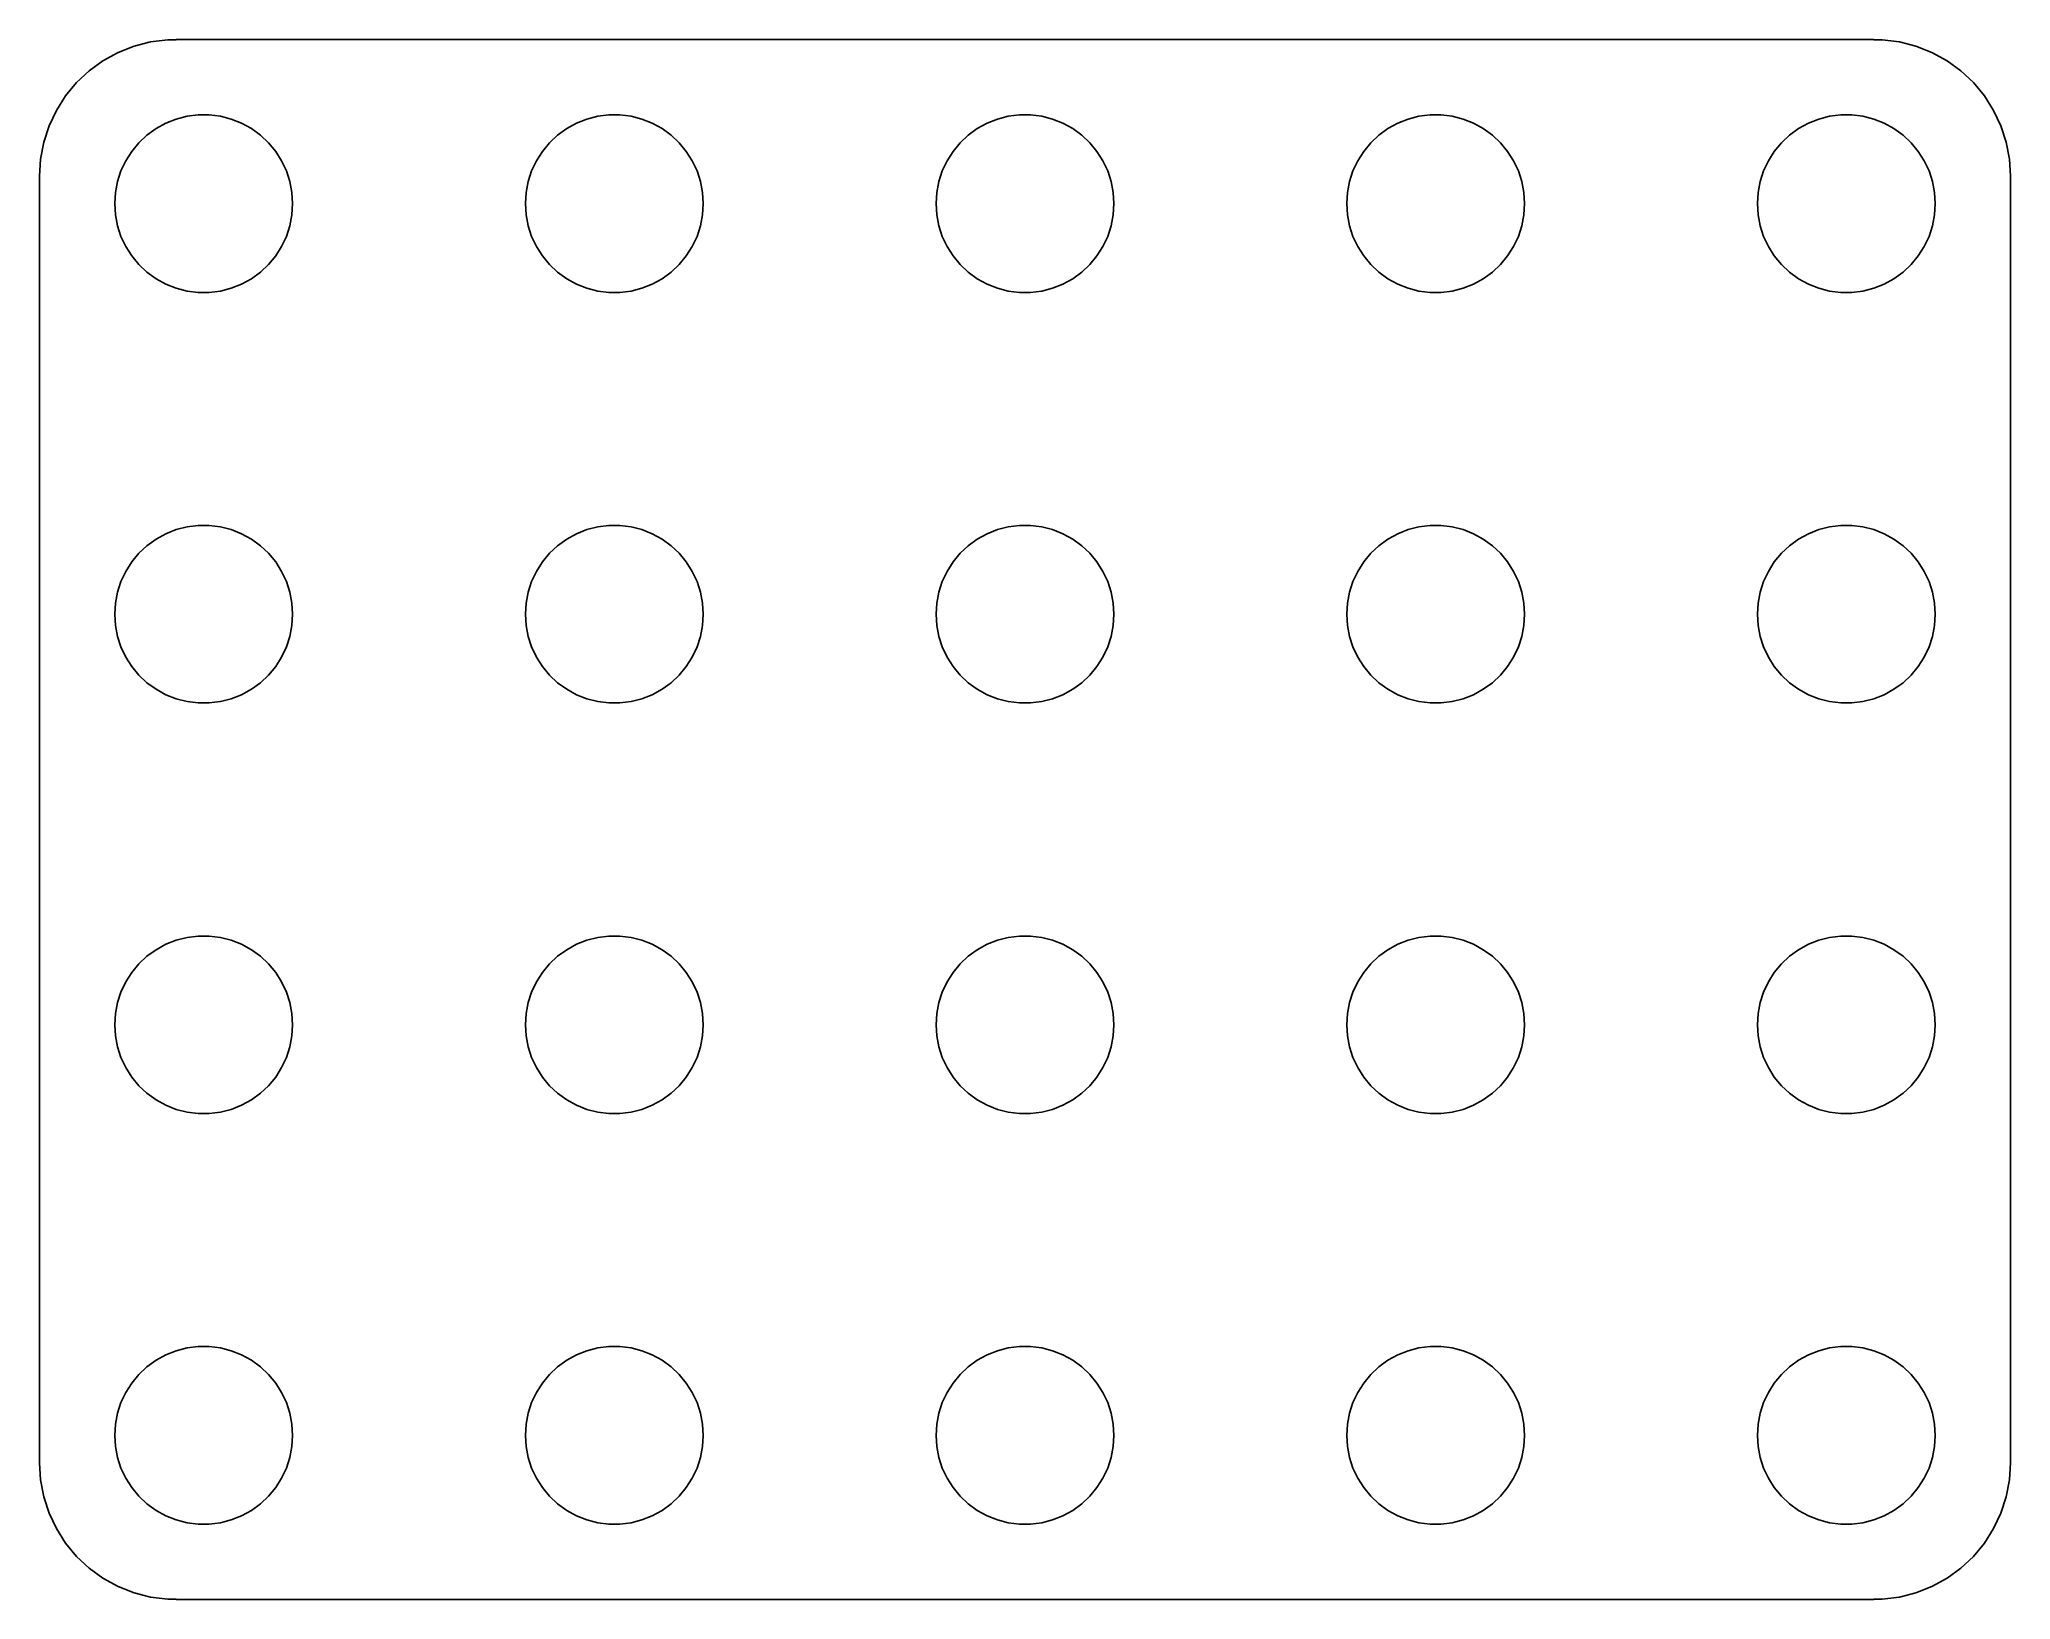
# Model space of a CAD drawing. Header units: metres. Extents: x 9 to 81, y 9 to 66.
import ezdxf

# ---------------------------------------------------------------- set-up
doc = ezdxf.new("R2010")
doc.units = ezdxf.units.M

msp = doc.modelspace()

# ---------------------------------------------------------------- linework, layer by layer
for p, q in [((11.8711, 65.5241), (11.3209, 65.2216)), ((12.4549, 65.7553), (11.8711, 65.5241)), ((13.0631, 65.9114), (12.4549, 65.7553)), ((13.686, 65.9901), (13.0631, 65.9114)), ((14, 65.9901), (13.686, 65.9901)), ((76, 66), (14, 66)), ((14, 66), (14, 65.9901)), ((76, 65.9901), (76, 66)), ((76.3139, 65.9901), (76, 65.9901)), ((76.9369, 65.9114), (76.3139, 65.9901)), ((77.5451, 65.7553), (76.9369, 65.9114)), ((78.1289, 65.5241), (77.5451, 65.7553)), ((78.6791, 65.2216), (78.1289, 65.5241)), ((10.8129, 64.8526), (10.3551, 64.4227)), ((11.3209, 65.2216), (10.8129, 64.8526)), ((79.1871, 64.8526), (78.6791, 65.2216)), ((79.6448, 64.4227), (79.1871, 64.8526)), ((10.3551, 64.4227), (9.9549, 63.9389)), ((80.0451, 63.9389), (79.6448, 64.4227)), ((9.6184, 63.4088), (9.3511, 62.8406)), ((9.9549, 63.9389), (9.6184, 63.4088)), ((80.3815, 63.4088), (80.0451, 63.9389)), ((80.6489, 62.8406), (80.3815, 63.4088)), ((9.3511, 62.8406), (9.1571, 62.2434)), ((12.9284, 62.5042), (13.2586, 62.7441)), ((13.2586, 62.7441), (13.6162, 62.9407)), ((13.6162, 62.9407), (13.9957, 63.0909)), ((13.9957, 63.0909), (14.391, 63.1924)), ((14.391, 63.1924), (14.7959, 63.2436)), ((14.7959, 63.2436), (15.2041, 63.2436)), ((15.2041, 63.2436), (15.609, 63.1924)), ((15.609, 63.1924), (16.0043, 63.0909)), ((16.0043, 63.0909), (16.3838, 62.9407)), ((16.3838, 62.9407), (16.7414, 62.7441)), ((16.7414, 62.7441), (17.0716, 62.5042)), ((27.9284, 62.5042), (28.2586, 62.7441)), ((28.2586, 62.7441), (28.6162, 62.9407)), ((28.6162, 62.9407), (28.9957, 63.0909)), ((28.9957, 63.0909), (29.391, 63.1924)), ((29.391, 63.1924), (29.7959, 63.2436)), ((29.7959, 63.2436), (30.2041, 63.2436)), ((30.2041, 63.2436), (30.609, 63.1924)), ((30.609, 63.1924), (31.0043, 63.0909)), ((31.0043, 63.0909), (31.3838, 62.9407)), ((31.3838, 62.9407), (31.7414, 62.7441)), ((31.7414, 62.7441), (32.0716, 62.5042)), ((42.9284, 62.5042), (43.2586, 62.7441)), ((43.2586, 62.7441), (43.6162, 62.9407)), ((43.6162, 62.9407), (43.9957, 63.0909)), ((43.9957, 63.0909), (44.391, 63.1924)), ((44.391, 63.1924), (44.7959, 63.2436)), ((44.7959, 63.2436), (45.2041, 63.2436)), ((45.2041, 63.2436), (45.609, 63.1924)), ((45.609, 63.1924), (46.0043, 63.0909)), ((46.0043, 63.0909), (46.3838, 62.9407)), ((46.3838, 62.9407), (46.7414, 62.7441)), ((46.7414, 62.7441), (47.0716, 62.5042)), ((57.9284, 62.5042), (58.2586, 62.7441)), ((58.2586, 62.7441), (58.6162, 62.9407)), ((58.6162, 62.9407), (58.9957, 63.0909)), ((58.9957, 63.0909), (59.391, 63.1924)), ((59.391, 63.1924), (59.7959, 63.2436)), ((59.7959, 63.2436), (60.2041, 63.2436)), ((60.2041, 63.2436), (60.609, 63.1924)), ((60.609, 63.1924), (61.0043, 63.0909)), ((61.0043, 63.0909), (61.3838, 62.9407)), ((61.3838, 62.9407), (61.7414, 62.7441)), ((61.7414, 62.7441), (62.0716, 62.5042)), ((72.9284, 62.5042), (73.2586, 62.7441)), ((73.2586, 62.7441), (73.6162, 62.9407)), ((73.6162, 62.9407), (73.9957, 63.0909)), ((73.9957, 63.0909), (74.391, 63.1924)), ((74.391, 63.1924), (74.7959, 63.2436)), ((74.7959, 63.2436), (75.2041, 63.2436)), ((75.2041, 63.2436), (75.609, 63.1924)), ((75.609, 63.1924), (76.0043, 63.0909)), ((76.0043, 63.0909), (76.3838, 62.9407)), ((76.3838, 62.9407), (76.7414, 62.7441)), ((76.7414, 62.7441), (77.0716, 62.5042)), ((80.8429, 62.2434), (80.6489, 62.8406)), ((9.1571, 62.2434), (9.0394, 61.6267)), ((12.3707, 61.9103), (12.6308, 62.2248)), ((12.6308, 62.2248), (12.9284, 62.5042)), ((17.0716, 62.5042), (17.3691, 62.2248)), ((17.3691, 62.2248), (17.6293, 61.9103)), ((27.3707, 61.9103), (27.6308, 62.2248)), ((27.6308, 62.2248), (27.9284, 62.5042)), ((32.0716, 62.5042), (32.3691, 62.2248)), ((32.3691, 62.2248), (32.6293, 61.9103)), ((42.3707, 61.9103), (42.6308, 62.2248)), ((42.6308, 62.2248), (42.9284, 62.5042)), ((47.0716, 62.5042), (47.3691, 62.2248)), ((47.3691, 62.2248), (47.6293, 61.9103)), ((57.3707, 61.9103), (57.6308, 62.2248)), ((57.6308, 62.2248), (57.9284, 62.5042)), ((62.0716, 62.5042), (62.3691, 62.2248)), ((62.3691, 62.2248), (62.6293, 61.9103)), ((72.3707, 61.9103), (72.6308, 62.2248)), ((72.6308, 62.2248), (72.9284, 62.5042)), ((77.0716, 62.5042), (77.3691, 62.2248)), ((77.3691, 62.2248), (77.6293, 61.9103)), ((80.9606, 61.6267), (80.8429, 62.2434)), ((9.0394, 61.6267), (9, 61)), ((11.9782, 61.1964), (12.152, 61.5657)), ((12.152, 61.5657), (12.3707, 61.9103)), ((17.6293, 61.9103), (17.848, 61.5657)), ((17.848, 61.5657), (18.0218, 61.1964)), ((26.9782, 61.1964), (27.152, 61.5657)), ((27.152, 61.5657), (27.3707, 61.9103)), ((32.6293, 61.9103), (32.848, 61.5657)), ((32.848, 61.5657), (33.0218, 61.1964)), ((41.9782, 61.1964), (42.152, 61.5657)), ((42.152, 61.5657), (42.3707, 61.9103)), ((47.6293, 61.9103), (47.848, 61.5657)), ((47.848, 61.5657), (48.0218, 61.1964)), ((56.9782, 61.1964), (57.152, 61.5657)), ((57.152, 61.5657), (57.3707, 61.9103)), ((62.6293, 61.9103), (62.848, 61.5657)), ((62.848, 61.5657), (63.0218, 61.1964)), ((71.9782, 61.1964), (72.152, 61.5657)), ((72.152, 61.5657), (72.3707, 61.9103)), ((77.6293, 61.9103), (77.848, 61.5657)), ((77.848, 61.5657), (78.0218, 61.1964)), ((81, 61), (80.9606, 61.6267)), ((9, 61), (9, 14)), ((11.7756, 60.4073), (11.8521, 60.8082)), ((11.8521, 60.8082), (11.9782, 61.1964)), ((18.0218, 61.1964), (18.1479, 60.8082)), ((18.1479, 60.8082), (18.2244, 60.4073)), ((26.7756, 60.4073), (26.8521, 60.8082)), ((26.8521, 60.8082), (26.9782, 61.1964)), ((33.0218, 61.1964), (33.1479, 60.8082)), ((33.1479, 60.8082), (33.2244, 60.4073)), ((41.7756, 60.4073), (41.8521, 60.8082)), ((41.8521, 60.8082), (41.9782, 61.1964)), ((48.0218, 61.1964), (48.1479, 60.8082)), ((48.1479, 60.8082), (48.2244, 60.4073)), ((56.7756, 60.4073), (56.8521, 60.8082)), ((56.8521, 60.8082), (56.9782, 61.1964)), ((63.0218, 61.1964), (63.1479, 60.8082)), ((63.1479, 60.8082), (63.2244, 60.4073)), ((71.7756, 60.4073), (71.8521, 60.8082)), ((71.8521, 60.8082), (71.9782, 61.1964)), ((78.0218, 61.1964), (78.1479, 60.8082)), ((78.1479, 60.8082), (78.2244, 60.4073)), ((81, 14), (81, 61)), ((11.75, 60), (11.7756, 60.4073)), ((11.7756, 59.5927), (11.75, 60)), ((18.2244, 60.4073), (18.25, 60)), ((18.25, 60), (18.2244, 59.5927)), ((26.75, 60), (26.7756, 60.4073)), ((26.7756, 59.5927), (26.75, 60)), ((33.2244, 60.4073), (33.25, 60)), ((33.25, 60), (33.2244, 59.5927)), ((41.75, 60), (41.7756, 60.4073)), ((41.7756, 59.5927), (41.75, 60)), ((48.2244, 60.4073), (48.25, 60)), ((48.25, 60), (48.2244, 59.5927)), ((56.75, 60), (56.7756, 60.4073)), ((56.7756, 59.5927), (56.75, 60)), ((63.2244, 60.4073), (63.25, 60)), ((63.25, 60), (63.2244, 59.5927)), ((71.75, 60), (71.7756, 60.4073)), ((71.7756, 59.5927), (71.75, 60)), ((78.2244, 60.4073), (78.25, 60)), ((78.25, 60), (78.2244, 59.5927)), ((11.8521, 59.1918), (11.7756, 59.5927)), ((11.9782, 58.8036), (11.8521, 59.1918)), ((18.1479, 59.1918), (18.0218, 58.8036)), ((18.2244, 59.5927), (18.1479, 59.1918)), ((26.8521, 59.1918), (26.7756, 59.5927)), ((26.9782, 58.8036), (26.8521, 59.1918)), ((33.1479, 59.1918), (33.0218, 58.8036)), ((33.2244, 59.5927), (33.1479, 59.1918)), ((41.8521, 59.1918), (41.7756, 59.5927)), ((41.9782, 58.8036), (41.8521, 59.1918)), ((48.1479, 59.1918), (48.0218, 58.8036)), ((48.2244, 59.5927), (48.1479, 59.1918)), ((56.8521, 59.1918), (56.7756, 59.5927)), ((56.9782, 58.8036), (56.8521, 59.1918)), ((63.1479, 59.1918), (63.0218, 58.8036)), ((63.2244, 59.5927), (63.1479, 59.1918)), ((71.8521, 59.1918), (71.7756, 59.5927)), ((71.9782, 58.8036), (71.8521, 59.1918)), ((78.1479, 59.1918), (78.0218, 58.8036)), ((78.2244, 59.5927), (78.1479, 59.1918)), ((12.152, 58.4343), (11.9782, 58.8036)), ((12.3707, 58.0897), (12.152, 58.4343)), ((17.848, 58.4343), (17.6293, 58.0897)), ((18.0218, 58.8036), (17.848, 58.4343)), ((27.152, 58.4343), (26.9782, 58.8036)), ((27.3707, 58.0897), (27.152, 58.4343)), ((32.848, 58.4343), (32.6293, 58.0897)), ((33.0218, 58.8036), (32.848, 58.4343)), ((42.152, 58.4343), (41.9782, 58.8036)), ((42.3707, 58.0897), (42.152, 58.4343)), ((47.848, 58.4343), (47.6293, 58.0897)), ((48.0218, 58.8036), (47.848, 58.4343)), ((57.152, 58.4343), (56.9782, 58.8036)), ((57.3707, 58.0897), (57.152, 58.4343)), ((62.848, 58.4343), (62.6293, 58.0897)), ((63.0218, 58.8036), (62.848, 58.4343)), ((72.152, 58.4343), (71.9782, 58.8036)), ((72.3707, 58.0897), (72.152, 58.4343)), ((77.848, 58.4343), (77.6293, 58.0897)), ((78.0218, 58.8036), (77.848, 58.4343)), ((12.6308, 57.7752), (12.3707, 58.0897)), ((12.9284, 57.4958), (12.6308, 57.7752)), ((17.3691, 57.7752), (17.0716, 57.4958)), ((17.6293, 58.0897), (17.3691, 57.7752)), ((27.6308, 57.7752), (27.3707, 58.0897)), ((27.9284, 57.4958), (27.6308, 57.7752)), ((32.3691, 57.7752), (32.0716, 57.4958)), ((32.6293, 58.0897), (32.3691, 57.7752)), ((42.6308, 57.7752), (42.3707, 58.0897)), ((42.9284, 57.4958), (42.6308, 57.7752)), ((47.3691, 57.7752), (47.0716, 57.4958)), ((47.6293, 58.0897), (47.3691, 57.7752)), ((57.6308, 57.7752), (57.3707, 58.0897)), ((57.9284, 57.4958), (57.6308, 57.7752)), ((62.3691, 57.7752), (62.0716, 57.4958)), ((62.6293, 58.0897), (62.3691, 57.7752)), ((72.6308, 57.7752), (72.3707, 58.0897)), ((72.9284, 57.4958), (72.6308, 57.7752)), ((77.3691, 57.7752), (77.0716, 57.4958)), ((77.6293, 58.0897), (77.3691, 57.7752)), ((13.2586, 57.2559), (12.9284, 57.4958)), ((13.6162, 57.0593), (13.2586, 57.2559)), ((13.9957, 56.9091), (13.6162, 57.0593)), ((14.391, 56.8076), (13.9957, 56.9091)), ((16.0043, 56.9091), (15.609, 56.8076)), ((16.3838, 57.0593), (16.0043, 56.9091)), ((16.7414, 57.2559), (16.3838, 57.0593)), ((17.0716, 57.4958), (16.7414, 57.2559)), ((28.2586, 57.2559), (27.9284, 57.4958)), ((28.6162, 57.0593), (28.2586, 57.2559)), ((28.9957, 56.9091), (28.6162, 57.0593)), ((29.391, 56.8076), (28.9957, 56.9091)), ((31.0043, 56.9091), (30.609, 56.8076)), ((31.3838, 57.0593), (31.0043, 56.9091)), ((31.7414, 57.2559), (31.3838, 57.0593)), ((32.0716, 57.4958), (31.7414, 57.2559)), ((43.2586, 57.2559), (42.9284, 57.4958)), ((43.6162, 57.0593), (43.2586, 57.2559)), ((43.9957, 56.9091), (43.6162, 57.0593)), ((44.391, 56.8076), (43.9957, 56.9091)), ((46.0043, 56.9091), (45.609, 56.8076)), ((46.3838, 57.0593), (46.0043, 56.9091)), ((46.7414, 57.2559), (46.3838, 57.0593)), ((47.0716, 57.4958), (46.7414, 57.2559)), ((58.2586, 57.2559), (57.9284, 57.4958)), ((58.6162, 57.0593), (58.2586, 57.2559)), ((58.9957, 56.9091), (58.6162, 57.0593)), ((59.391, 56.8076), (58.9957, 56.9091)), ((61.0043, 56.9091), (60.609, 56.8076)), ((61.3838, 57.0593), (61.0043, 56.9091)), ((61.7414, 57.2559), (61.3838, 57.0593)), ((62.0716, 57.4958), (61.7414, 57.2559)), ((73.2586, 57.2559), (72.9284, 57.4958)), ((73.6162, 57.0593), (73.2586, 57.2559)), ((73.9957, 56.9091), (73.6162, 57.0593)), ((74.391, 56.8076), (73.9957, 56.9091)), ((76.0043, 56.9091), (75.609, 56.8076)), ((76.3838, 57.0593), (76.0043, 56.9091)), ((76.7414, 57.2559), (76.3838, 57.0593)), ((77.0716, 57.4958), (76.7414, 57.2559)), ((14.7959, 56.7564), (14.391, 56.8076)), ((15.2041, 56.7564), (14.7959, 56.7564)), ((15.609, 56.8076), (15.2041, 56.7564)), ((29.7959, 56.7564), (29.391, 56.8076)), ((30.2041, 56.7564), (29.7959, 56.7564)), ((30.609, 56.8076), (30.2041, 56.7564)), ((44.7959, 56.7564), (44.391, 56.8076)), ((45.2041, 56.7564), (44.7959, 56.7564)), ((45.609, 56.8076), (45.2041, 56.7564)), ((59.7959, 56.7564), (59.391, 56.8076)), ((60.2041, 56.7564), (59.7959, 56.7564)), ((60.609, 56.8076), (60.2041, 56.7564)), ((74.7959, 56.7564), (74.391, 56.8076)), ((75.2041, 56.7564), (74.7959, 56.7564)), ((75.609, 56.8076), (75.2041, 56.7564)), ((14.391, 48.1924), (14.7959, 48.2436)), ((14.7959, 48.2436), (15.2041, 48.2436)), ((15.2041, 48.2436), (15.609, 48.1924)), ((29.391, 48.1924), (29.7959, 48.2436)), ((29.7959, 48.2436), (30.2041, 48.2436)), ((30.2041, 48.2436), (30.609, 48.1924)), ((44.391, 48.1924), (44.7959, 48.2436)), ((44.7959, 48.2436), (45.2041, 48.2436)), ((45.2041, 48.2436), (45.609, 48.1924)), ((59.391, 48.1924), (59.7959, 48.2436)), ((59.7959, 48.2436), (60.2041, 48.2436)), ((60.2041, 48.2436), (60.609, 48.1924)), ((74.391, 48.1924), (74.7959, 48.2436)), ((74.7959, 48.2436), (75.2041, 48.2436)), ((75.2041, 48.2436), (75.609, 48.1924)), ((12.9284, 47.5042), (13.2586, 47.7441)), ((13.2586, 47.7441), (13.6162, 47.9407)), ((13.6162, 47.9407), (13.9957, 48.0909)), ((13.9957, 48.0909), (14.391, 48.1924)), ((15.609, 48.1924), (16.0043, 48.0909)), ((16.0043, 48.0909), (16.3838, 47.9407)), ((16.3838, 47.9407), (16.7414, 47.7441)), ((16.7414, 47.7441), (17.0716, 47.5042)), ((27.9284, 47.5042), (28.2586, 47.7441)), ((28.2586, 47.7441), (28.6162, 47.9407)), ((28.6162, 47.9407), (28.9957, 48.0909)), ((28.9957, 48.0909), (29.391, 48.1924)), ((30.609, 48.1924), (31.0043, 48.0909)), ((31.0043, 48.0909), (31.3838, 47.9407)), ((31.3838, 47.9407), (31.7414, 47.7441)), ((31.7414, 47.7441), (32.0716, 47.5042)), ((42.9284, 47.5042), (43.2586, 47.7441)), ((43.2586, 47.7441), (43.6162, 47.9407)), ((43.6162, 47.9407), (43.9957, 48.0909)), ((43.9957, 48.0909), (44.391, 48.1924)), ((45.609, 48.1924), (46.0043, 48.0909)), ((46.0043, 48.0909), (46.3838, 47.9407)), ((46.3838, 47.9407), (46.7414, 47.7441)), ((46.7414, 47.7441), (47.0716, 47.5042)), ((57.9284, 47.5042), (58.2586, 47.7441)), ((58.2586, 47.7441), (58.6162, 47.9407)), ((58.6162, 47.9407), (58.9957, 48.0909)), ((58.9957, 48.0909), (59.391, 48.1924)), ((60.609, 48.1924), (61.0043, 48.0909)), ((61.0043, 48.0909), (61.3838, 47.9407)), ((61.3838, 47.9407), (61.7414, 47.7441)), ((61.7414, 47.7441), (62.0716, 47.5042)), ((72.9284, 47.5042), (73.2586, 47.7441)), ((73.2586, 47.7441), (73.6162, 47.9407)), ((73.6162, 47.9407), (73.9957, 48.0909)), ((73.9957, 48.0909), (74.391, 48.1924)), ((75.609, 48.1924), (76.0043, 48.0909)), ((76.0043, 48.0909), (76.3838, 47.9407)), ((76.3838, 47.9407), (76.7414, 47.7441)), ((76.7414, 47.7441), (77.0716, 47.5042)), ((12.152, 46.5657), (12.3707, 46.9103)), ((12.3707, 46.9103), (12.6308, 47.2248)), ((12.6308, 47.2248), (12.9284, 47.5042)), ((17.0716, 47.5042), (17.3691, 47.2248)), ((17.3691, 47.2248), (17.6293, 46.9103)), ((17.6293, 46.9103), (17.848, 46.5657)), ((27.152, 46.5657), (27.3707, 46.9103)), ((27.3707, 46.9103), (27.6308, 47.2248)), ((27.6308, 47.2248), (27.9284, 47.5042)), ((32.0716, 47.5042), (32.3691, 47.2248)), ((32.3691, 47.2248), (32.6293, 46.9103)), ((32.6293, 46.9103), (32.848, 46.5657)), ((42.152, 46.5657), (42.3707, 46.9103)), ((42.3707, 46.9103), (42.6308, 47.2248)), ((42.6308, 47.2248), (42.9284, 47.5042)), ((47.0716, 47.5042), (47.3691, 47.2248)), ((47.3691, 47.2248), (47.6293, 46.9103)), ((47.6293, 46.9103), (47.848, 46.5657)), ((57.152, 46.5657), (57.3707, 46.9103)), ((57.3707, 46.9103), (57.6308, 47.2248)), ((57.6308, 47.2248), (57.9284, 47.5042)), ((62.0716, 47.5042), (62.3691, 47.2248)), ((62.3691, 47.2248), (62.6293, 46.9103)), ((62.6293, 46.9103), (62.848, 46.5657)), ((72.152, 46.5657), (72.3707, 46.9103)), ((72.3707, 46.9103), (72.6308, 47.2248)), ((72.6308, 47.2248), (72.9284, 47.5042)), ((77.0716, 47.5042), (77.3691, 47.2248)), ((77.3691, 47.2248), (77.6293, 46.9103)), ((77.6293, 46.9103), (77.848, 46.5657)), ((11.8521, 45.8082), (11.9782, 46.1964)), ((11.9782, 46.1964), (12.152, 46.5657)), ((17.848, 46.5657), (18.0218, 46.1964)), ((18.0218, 46.1964), (18.1479, 45.8082)), ((26.8521, 45.8082), (26.9782, 46.1964)), ((26.9782, 46.1964), (27.152, 46.5657)), ((32.848, 46.5657), (33.0218, 46.1964)), ((33.0218, 46.1964), (33.1479, 45.8082)), ((41.8521, 45.8082), (41.9782, 46.1964)), ((41.9782, 46.1964), (42.152, 46.5657)), ((47.848, 46.5657), (48.0218, 46.1964)), ((48.0218, 46.1964), (48.1479, 45.8082)), ((56.8521, 45.8082), (56.9782, 46.1964)), ((56.9782, 46.1964), (57.152, 46.5657)), ((62.848, 46.5657), (63.0218, 46.1964)), ((63.0218, 46.1964), (63.1479, 45.8082)), ((71.8521, 45.8082), (71.9782, 46.1964)), ((71.9782, 46.1964), (72.152, 46.5657)), ((77.848, 46.5657), (78.0218, 46.1964)), ((78.0218, 46.1964), (78.1479, 45.8082)), ((11.75, 45), (11.7756, 45.4073)), ((11.7756, 45.4073), (11.8521, 45.8082)), ((18.1479, 45.8082), (18.2244, 45.4073)), ((18.2244, 45.4073), (18.25, 45)), ((26.75, 45), (26.7756, 45.4073)), ((26.7756, 45.4073), (26.8521, 45.8082)), ((33.1479, 45.8082), (33.2244, 45.4073)), ((33.2244, 45.4073), (33.25, 45)), ((41.75, 45), (41.7756, 45.4073)), ((41.7756, 45.4073), (41.8521, 45.8082)), ((48.1479, 45.8082), (48.2244, 45.4073)), ((48.2244, 45.4073), (48.25, 45)), ((56.75, 45), (56.7756, 45.4073)), ((56.7756, 45.4073), (56.8521, 45.8082)), ((63.1479, 45.8082), (63.2244, 45.4073)), ((63.2244, 45.4073), (63.25, 45)), ((71.75, 45), (71.7756, 45.4073)), ((71.7756, 45.4073), (71.8521, 45.8082)), ((78.1479, 45.8082), (78.2244, 45.4073)), ((78.2244, 45.4073), (78.25, 45)), ((11.7756, 44.5927), (11.75, 45)), ((18.25, 45), (18.2244, 44.5927)), ((26.7756, 44.5927), (26.75, 45)), ((33.25, 45), (33.2244, 44.5927)), ((41.7756, 44.5927), (41.75, 45)), ((48.25, 45), (48.2244, 44.5927)), ((56.7756, 44.5927), (56.75, 45)), ((63.25, 45), (63.2244, 44.5927)), ((71.7756, 44.5927), (71.75, 45)), ((78.25, 45), (78.2244, 44.5927)), ((11.8521, 44.1918), (11.7756, 44.5927)), ((11.9782, 43.8036), (11.8521, 44.1918)), ((18.1479, 44.1918), (18.0218, 43.8036)), ((18.2244, 44.5927), (18.1479, 44.1918)), ((26.8521, 44.1918), (26.7756, 44.5927)), ((26.9782, 43.8036), (26.8521, 44.1918)), ((33.1479, 44.1918), (33.0218, 43.8036)), ((33.2244, 44.5927), (33.1479, 44.1918)), ((41.8521, 44.1918), (41.7756, 44.5927)), ((41.9782, 43.8036), (41.8521, 44.1918)), ((48.1479, 44.1918), (48.0218, 43.8036)), ((48.2244, 44.5927), (48.1479, 44.1918)), ((56.8521, 44.1918), (56.7756, 44.5927)), ((56.9782, 43.8036), (56.8521, 44.1918)), ((63.1479, 44.1918), (63.0218, 43.8036)), ((63.2244, 44.5927), (63.1479, 44.1918)), ((71.8521, 44.1918), (71.7756, 44.5927)), ((71.9782, 43.8036), (71.8521, 44.1918)), ((78.1479, 44.1918), (78.0218, 43.8036)), ((78.2244, 44.5927), (78.1479, 44.1918)), ((12.152, 43.4343), (11.9782, 43.8036)), ((12.3707, 43.0897), (12.152, 43.4343)), ((17.848, 43.4343), (17.6293, 43.0897)), ((18.0218, 43.8036), (17.848, 43.4343)), ((27.152, 43.4343), (26.9782, 43.8036)), ((27.3707, 43.0897), (27.152, 43.4343)), ((32.848, 43.4343), (32.6293, 43.0897)), ((33.0218, 43.8036), (32.848, 43.4343)), ((42.152, 43.4343), (41.9782, 43.8036)), ((42.3707, 43.0897), (42.152, 43.4343)), ((47.848, 43.4343), (47.6293, 43.0897)), ((48.0218, 43.8036), (47.848, 43.4343)), ((57.152, 43.4343), (56.9782, 43.8036)), ((57.3707, 43.0897), (57.152, 43.4343)), ((62.848, 43.4343), (62.6293, 43.0897)), ((63.0218, 43.8036), (62.848, 43.4343)), ((72.152, 43.4343), (71.9782, 43.8036)), ((72.3707, 43.0897), (72.152, 43.4343)), ((77.848, 43.4343), (77.6293, 43.0897)), ((78.0218, 43.8036), (77.848, 43.4343)), ((12.6308, 42.7752), (12.3707, 43.0897)), ((12.9284, 42.4958), (12.6308, 42.7752)), ((13.2586, 42.2559), (12.9284, 42.4958)), ((17.0716, 42.4958), (16.7414, 42.2559)), ((17.3691, 42.7752), (17.0716, 42.4958)), ((17.6293, 43.0897), (17.3691, 42.7752)), ((27.6308, 42.7752), (27.3707, 43.0897)), ((27.9284, 42.4958), (27.6308, 42.7752)), ((28.2586, 42.2559), (27.9284, 42.4958)), ((32.0716, 42.4958), (31.7414, 42.2559)), ((32.3691, 42.7752), (32.0716, 42.4958)), ((32.6293, 43.0897), (32.3691, 42.7752)), ((42.6308, 42.7752), (42.3707, 43.0897)), ((42.9284, 42.4958), (42.6308, 42.7752)), ((43.2586, 42.2559), (42.9284, 42.4958)), ((47.0716, 42.4958), (46.7414, 42.2559)), ((47.3691, 42.7752), (47.0716, 42.4958)), ((47.6293, 43.0897), (47.3691, 42.7752)), ((57.6308, 42.7752), (57.3707, 43.0897)), ((57.9284, 42.4958), (57.6308, 42.7752)), ((58.2586, 42.2559), (57.9284, 42.4958)), ((62.0716, 42.4958), (61.7414, 42.2559)), ((62.3691, 42.7752), (62.0716, 42.4958)), ((62.6293, 43.0897), (62.3691, 42.7752)), ((72.6308, 42.7752), (72.3707, 43.0897)), ((72.9284, 42.4958), (72.6308, 42.7752)), ((73.2586, 42.2559), (72.9284, 42.4958)), ((77.0716, 42.4958), (76.7414, 42.2559)), ((77.3691, 42.7752), (77.0716, 42.4958)), ((77.6293, 43.0897), (77.3691, 42.7752)), ((13.6162, 42.0593), (13.2586, 42.2559)), ((13.9957, 41.9091), (13.6162, 42.0593)), ((14.391, 41.8076), (13.9957, 41.9091)), ((14.7959, 41.7564), (14.391, 41.8076)), ((15.609, 41.8076), (15.2041, 41.7564)), ((16.0043, 41.9091), (15.609, 41.8076)), ((16.3838, 42.0593), (16.0043, 41.9091)), ((16.7414, 42.2559), (16.3838, 42.0593)), ((28.6162, 42.0593), (28.2586, 42.2559)), ((28.9957, 41.9091), (28.6162, 42.0593)), ((29.391, 41.8076), (28.9957, 41.9091)), ((29.7959, 41.7564), (29.391, 41.8076)), ((30.609, 41.8076), (30.2041, 41.7564)), ((31.0043, 41.9091), (30.609, 41.8076)), ((31.3838, 42.0593), (31.0043, 41.9091)), ((31.7414, 42.2559), (31.3838, 42.0593)), ((43.6162, 42.0593), (43.2586, 42.2559)), ((43.9957, 41.9091), (43.6162, 42.0593)), ((44.391, 41.8076), (43.9957, 41.9091)), ((44.7959, 41.7564), (44.391, 41.8076)), ((45.609, 41.8076), (45.2041, 41.7564)), ((46.0043, 41.9091), (45.609, 41.8076)), ((46.3838, 42.0593), (46.0043, 41.9091)), ((46.7414, 42.2559), (46.3838, 42.0593)), ((58.6162, 42.0593), (58.2586, 42.2559)), ((58.9957, 41.9091), (58.6162, 42.0593)), ((59.391, 41.8076), (58.9957, 41.9091)), ((59.7959, 41.7564), (59.391, 41.8076)), ((60.609, 41.8076), (60.2041, 41.7564)), ((61.0043, 41.9091), (60.609, 41.8076)), ((61.3838, 42.0593), (61.0043, 41.9091)), ((61.7414, 42.2559), (61.3838, 42.0593)), ((73.6162, 42.0593), (73.2586, 42.2559)), ((73.9957, 41.9091), (73.6162, 42.0593)), ((74.391, 41.8076), (73.9957, 41.9091)), ((74.7959, 41.7564), (74.391, 41.8076)), ((75.609, 41.8076), (75.2041, 41.7564)), ((76.0043, 41.9091), (75.609, 41.8076)), ((76.3838, 42.0593), (76.0043, 41.9091)), ((76.7414, 42.2559), (76.3838, 42.0593)), ((15.2041, 41.7564), (14.7959, 41.7564)), ((30.2041, 41.7564), (29.7959, 41.7564)), ((45.2041, 41.7564), (44.7959, 41.7564)), ((60.2041, 41.7564), (59.7959, 41.7564)), ((75.2041, 41.7564), (74.7959, 41.7564)), ((13.9957, 33.0909), (14.391, 33.1924)), ((14.391, 33.1924), (14.7959, 33.2436)), ((14.7959, 33.2436), (15.2041, 33.2436)), ((15.2041, 33.2436), (15.609, 33.1924)), ((15.609, 33.1924), (16.0043, 33.0909)), ((28.9957, 33.0909), (29.391, 33.1924)), ((29.391, 33.1924), (29.7959, 33.2436)), ((29.7959, 33.2436), (30.2041, 33.2436)), ((30.2041, 33.2436), (30.609, 33.1924)), ((30.609, 33.1924), (31.0043, 33.0909)), ((43.9957, 33.0909), (44.391, 33.1924)), ((44.391, 33.1924), (44.7959, 33.2436)), ((44.7959, 33.2436), (45.2041, 33.2436)), ((45.2041, 33.2436), (45.609, 33.1924)), ((45.609, 33.1924), (46.0043, 33.0909)), ((58.9957, 33.0909), (59.391, 33.1924)), ((59.391, 33.1924), (59.7959, 33.2436)), ((59.7959, 33.2436), (60.2041, 33.2436)), ((60.2041, 33.2436), (60.609, 33.1924)), ((60.609, 33.1924), (61.0043, 33.0909)), ((73.9957, 33.0909), (74.391, 33.1924)), ((74.391, 33.1924), (74.7959, 33.2436)), ((74.7959, 33.2436), (75.2041, 33.2436)), ((75.2041, 33.2436), (75.609, 33.1924)), ((75.609, 33.1924), (76.0043, 33.0909)), ((12.6308, 32.2248), (12.9284, 32.5042)), ((12.9284, 32.5042), (13.2586, 32.7441)), ((13.2586, 32.7441), (13.6162, 32.9407)), ((13.6162, 32.9407), (13.9957, 33.0909)), ((16.0043, 33.0909), (16.3838, 32.9407)), ((16.3838, 32.9407), (16.7414, 32.7441)), ((16.7414, 32.7441), (17.0716, 32.5042)), ((17.0716, 32.5042), (17.3691, 32.2248)), ((27.6308, 32.2248), (27.9284, 32.5042)), ((27.9284, 32.5042), (28.2586, 32.7441)), ((28.2586, 32.7441), (28.6162, 32.9407)), ((28.6162, 32.9407), (28.9957, 33.0909)), ((31.0043, 33.0909), (31.3838, 32.9407)), ((31.3838, 32.9407), (31.7414, 32.7441)), ((31.7414, 32.7441), (32.0716, 32.5042)), ((32.0716, 32.5042), (32.3691, 32.2248)), ((42.6308, 32.2248), (42.9284, 32.5042)), ((42.9284, 32.5042), (43.2586, 32.7441)), ((43.2586, 32.7441), (43.6162, 32.9407)), ((43.6162, 32.9407), (43.9957, 33.0909)), ((46.0043, 33.0909), (46.3838, 32.9407)), ((46.3838, 32.9407), (46.7414, 32.7441)), ((46.7414, 32.7441), (47.0716, 32.5042)), ((47.0716, 32.5042), (47.3691, 32.2248)), ((57.6308, 32.2248), (57.9284, 32.5042)), ((57.9284, 32.5042), (58.2586, 32.7441)), ((58.2586, 32.7441), (58.6162, 32.9407)), ((58.6162, 32.9407), (58.9957, 33.0909)), ((61.0043, 33.0909), (61.3838, 32.9407)), ((61.3838, 32.9407), (61.7414, 32.7441)), ((61.7414, 32.7441), (62.0716, 32.5042)), ((62.0716, 32.5042), (62.3691, 32.2248)), ((72.6308, 32.2248), (72.9284, 32.5042)), ((72.9284, 32.5042), (73.2586, 32.7441)), ((73.2586, 32.7441), (73.6162, 32.9407)), ((73.6162, 32.9407), (73.9957, 33.0909)), ((76.0043, 33.0909), (76.3838, 32.9407)), ((76.3838, 32.9407), (76.7414, 32.7441)), ((76.7414, 32.7441), (77.0716, 32.5042)), ((77.0716, 32.5042), (77.3691, 32.2248)), ((12.152, 31.5657), (12.3707, 31.9103)), ((12.3707, 31.9103), (12.6308, 32.2248)), ((17.3691, 32.2248), (17.6293, 31.9103)), ((17.6293, 31.9103), (17.848, 31.5657)), ((27.152, 31.5657), (27.3707, 31.9103)), ((27.3707, 31.9103), (27.6308, 32.2248)), ((32.3691, 32.2248), (32.6293, 31.9103)), ((32.6293, 31.9103), (32.848, 31.5657)), ((42.152, 31.5657), (42.3707, 31.9103)), ((42.3707, 31.9103), (42.6308, 32.2248)), ((47.3691, 32.2248), (47.6293, 31.9103)), ((47.6293, 31.9103), (47.848, 31.5657)), ((57.152, 31.5657), (57.3707, 31.9103)), ((57.3707, 31.9103), (57.6308, 32.2248)), ((62.3691, 32.2248), (62.6293, 31.9103)), ((62.6293, 31.9103), (62.848, 31.5657)), ((72.152, 31.5657), (72.3707, 31.9103)), ((72.3707, 31.9103), (72.6308, 32.2248)), ((77.3691, 32.2248), (77.6293, 31.9103)), ((77.6293, 31.9103), (77.848, 31.5657)), ((11.8521, 30.8082), (11.9782, 31.1964)), ((11.9782, 31.1964), (12.152, 31.5657)), ((17.848, 31.5657), (18.0218, 31.1964)), ((18.0218, 31.1964), (18.1479, 30.8082)), ((26.8521, 30.8082), (26.9782, 31.1964)), ((26.9782, 31.1964), (27.152, 31.5657)), ((32.848, 31.5657), (33.0218, 31.1964)), ((33.0218, 31.1964), (33.1479, 30.8082)), ((41.8521, 30.8082), (41.9782, 31.1964)), ((41.9782, 31.1964), (42.152, 31.5657)), ((47.848, 31.5657), (48.0218, 31.1964)), ((48.0218, 31.1964), (48.1479, 30.8082)), ((56.8521, 30.8082), (56.9782, 31.1964)), ((56.9782, 31.1964), (57.152, 31.5657)), ((62.848, 31.5657), (63.0218, 31.1964)), ((63.0218, 31.1964), (63.1479, 30.8082)), ((71.8521, 30.8082), (71.9782, 31.1964)), ((71.9782, 31.1964), (72.152, 31.5657)), ((77.848, 31.5657), (78.0218, 31.1964)), ((78.0218, 31.1964), (78.1479, 30.8082)), ((11.75, 30), (11.7756, 30.4073)), ((11.7756, 30.4073), (11.8521, 30.8082)), ((18.1479, 30.8082), (18.2244, 30.4073)), ((18.2244, 30.4073), (18.25, 30)), ((26.75, 30), (26.7756, 30.4073)), ((26.7756, 30.4073), (26.8521, 30.8082)), ((33.1479, 30.8082), (33.2244, 30.4073)), ((33.2244, 30.4073), (33.25, 30)), ((41.75, 30), (41.7756, 30.4073)), ((41.7756, 30.4073), (41.8521, 30.8082)), ((48.1479, 30.8082), (48.2244, 30.4073)), ((48.2244, 30.4073), (48.25, 30)), ((56.75, 30), (56.7756, 30.4073)), ((56.7756, 30.4073), (56.8521, 30.8082)), ((63.1479, 30.8082), (63.2244, 30.4073)), ((63.2244, 30.4073), (63.25, 30)), ((71.75, 30), (71.7756, 30.4073)), ((71.7756, 30.4073), (71.8521, 30.8082)), ((78.1479, 30.8082), (78.2244, 30.4073)), ((78.2244, 30.4073), (78.25, 30)), ((11.7756, 29.5927), (11.75, 30)), ((11.8521, 29.1918), (11.7756, 29.5927)), ((18.2244, 29.5927), (18.1479, 29.1918)), ((18.25, 30), (18.2244, 29.5927)), ((26.7756, 29.5927), (26.75, 30)), ((26.8521, 29.1918), (26.7756, 29.5927)), ((33.2244, 29.5927), (33.1479, 29.1918)), ((33.25, 30), (33.2244, 29.5927)), ((41.7756, 29.5927), (41.75, 30)), ((41.8521, 29.1918), (41.7756, 29.5927)), ((48.2244, 29.5927), (48.1479, 29.1918)), ((48.25, 30), (48.2244, 29.5927)), ((56.7756, 29.5927), (56.75, 30)), ((56.8521, 29.1918), (56.7756, 29.5927)), ((63.2244, 29.5927), (63.1479, 29.1918)), ((63.25, 30), (63.2244, 29.5927)), ((71.7756, 29.5927), (71.75, 30)), ((71.8521, 29.1918), (71.7756, 29.5927)), ((78.2244, 29.5927), (78.1479, 29.1918)), ((78.25, 30), (78.2244, 29.5927)), ((11.9782, 28.8036), (11.8521, 29.1918)), ((12.152, 28.4343), (11.9782, 28.8036)), ((18.0218, 28.8036), (17.848, 28.4343)), ((18.1479, 29.1918), (18.0218, 28.8036)), ((26.9782, 28.8036), (26.8521, 29.1918)), ((27.152, 28.4343), (26.9782, 28.8036)), ((33.0218, 28.8036), (32.848, 28.4343)), ((33.1479, 29.1918), (33.0218, 28.8036)), ((41.9782, 28.8036), (41.8521, 29.1918)), ((42.152, 28.4343), (41.9782, 28.8036)), ((48.0218, 28.8036), (47.848, 28.4343)), ((48.1479, 29.1918), (48.0218, 28.8036)), ((56.9782, 28.8036), (56.8521, 29.1918)), ((57.152, 28.4343), (56.9782, 28.8036)), ((63.0218, 28.8036), (62.848, 28.4343)), ((63.1479, 29.1918), (63.0218, 28.8036)), ((71.9782, 28.8036), (71.8521, 29.1918)), ((72.152, 28.4343), (71.9782, 28.8036)), ((78.0218, 28.8036), (77.848, 28.4343)), ((78.1479, 29.1918), (78.0218, 28.8036)), ((12.3707, 28.0897), (12.152, 28.4343)), ((12.6308, 27.7752), (12.3707, 28.0897)), ((17.6293, 28.0897), (17.3691, 27.7752)), ((17.848, 28.4343), (17.6293, 28.0897)), ((27.3707, 28.0897), (27.152, 28.4343)), ((27.6308, 27.7752), (27.3707, 28.0897)), ((32.6293, 28.0897), (32.3691, 27.7752)), ((32.848, 28.4343), (32.6293, 28.0897)), ((42.3707, 28.0897), (42.152, 28.4343)), ((42.6308, 27.7752), (42.3707, 28.0897)), ((47.6293, 28.0897), (47.3691, 27.7752)), ((47.848, 28.4343), (47.6293, 28.0897)), ((57.3707, 28.0897), (57.152, 28.4343)), ((57.6308, 27.7752), (57.3707, 28.0897)), ((62.6293, 28.0897), (62.3691, 27.7752)), ((62.848, 28.4343), (62.6293, 28.0897)), ((72.3707, 28.0897), (72.152, 28.4343)), ((72.6308, 27.7752), (72.3707, 28.0897)), ((77.6293, 28.0897), (77.3691, 27.7752)), ((77.848, 28.4343), (77.6293, 28.0897)), ((12.9284, 27.4958), (12.6308, 27.7752)), ((13.2586, 27.2559), (12.9284, 27.4958)), ((17.0716, 27.4958), (16.7414, 27.2559)), ((17.3691, 27.7752), (17.0716, 27.4958)), ((27.9284, 27.4958), (27.6308, 27.7752)), ((28.2586, 27.2559), (27.9284, 27.4958)), ((32.0716, 27.4958), (31.7414, 27.2559)), ((32.3691, 27.7752), (32.0716, 27.4958)), ((42.9284, 27.4958), (42.6308, 27.7752)), ((43.2586, 27.2559), (42.9284, 27.4958)), ((47.0716, 27.4958), (46.7414, 27.2559)), ((47.3691, 27.7752), (47.0716, 27.4958)), ((57.9284, 27.4958), (57.6308, 27.7752)), ((58.2586, 27.2559), (57.9284, 27.4958)), ((62.0716, 27.4958), (61.7414, 27.2559)), ((62.3691, 27.7752), (62.0716, 27.4958)), ((72.9284, 27.4958), (72.6308, 27.7752)), ((73.2586, 27.2559), (72.9284, 27.4958)), ((77.0716, 27.4958), (76.7414, 27.2559)), ((77.3691, 27.7752), (77.0716, 27.4958)), ((13.6162, 27.0593), (13.2586, 27.2559)), ((13.9957, 26.9091), (13.6162, 27.0593)), ((14.391, 26.8076), (13.9957, 26.9091)), ((14.7959, 26.7564), (14.391, 26.8076)), ((15.2041, 26.7564), (14.7959, 26.7564)), ((15.609, 26.8076), (15.2041, 26.7564)), ((16.0043, 26.9091), (15.609, 26.8076)), ((16.3838, 27.0593), (16.0043, 26.9091)), ((16.7414, 27.2559), (16.3838, 27.0593)), ((28.6162, 27.0593), (28.2586, 27.2559)), ((28.9957, 26.9091), (28.6162, 27.0593)), ((29.391, 26.8076), (28.9957, 26.9091)), ((29.7959, 26.7564), (29.391, 26.8076)), ((30.2041, 26.7564), (29.7959, 26.7564)), ((30.609, 26.8076), (30.2041, 26.7564)), ((31.0043, 26.9091), (30.609, 26.8076)), ((31.3838, 27.0593), (31.0043, 26.9091)), ((31.7414, 27.2559), (31.3838, 27.0593)), ((43.6162, 27.0593), (43.2586, 27.2559)), ((43.9957, 26.9091), (43.6162, 27.0593)), ((44.391, 26.8076), (43.9957, 26.9091)), ((44.7959, 26.7564), (44.391, 26.8076)), ((45.2041, 26.7564), (44.7959, 26.7564)), ((45.609, 26.8076), (45.2041, 26.7564)), ((46.0043, 26.9091), (45.609, 26.8076)), ((46.3838, 27.0593), (46.0043, 26.9091)), ((46.7414, 27.2559), (46.3838, 27.0593)), ((58.6162, 27.0593), (58.2586, 27.2559)), ((58.9957, 26.9091), (58.6162, 27.0593)), ((59.391, 26.8076), (58.9957, 26.9091)), ((59.7959, 26.7564), (59.391, 26.8076)), ((60.2041, 26.7564), (59.7959, 26.7564)), ((60.609, 26.8076), (60.2041, 26.7564)), ((61.0043, 26.9091), (60.609, 26.8076)), ((61.3838, 27.0593), (61.0043, 26.9091)), ((61.7414, 27.2559), (61.3838, 27.0593)), ((73.6162, 27.0593), (73.2586, 27.2559)), ((73.9957, 26.9091), (73.6162, 27.0593)), ((74.391, 26.8076), (73.9957, 26.9091)), ((74.7959, 26.7564), (74.391, 26.8076)), ((75.2041, 26.7564), (74.7959, 26.7564)), ((75.609, 26.8076), (75.2041, 26.7564)), ((76.0043, 26.9091), (75.609, 26.8076)), ((76.3838, 27.0593), (76.0043, 26.9091)), ((76.7414, 27.2559), (76.3838, 27.0593)), ((13.6162, 17.9407), (13.9957, 18.0909)), ((13.9957, 18.0909), (14.391, 18.1924)), ((14.391, 18.1924), (14.7959, 18.2436)), ((14.7959, 18.2436), (15.2041, 18.2436)), ((15.2041, 18.2436), (15.609, 18.1924)), ((15.609, 18.1924), (16.0043, 18.0909)), ((16.0043, 18.0909), (16.3838, 17.9407)), ((28.6162, 17.9407), (28.9957, 18.0909)), ((28.9957, 18.0909), (29.391, 18.1924)), ((29.391, 18.1924), (29.7959, 18.2436)), ((29.7959, 18.2436), (30.2041, 18.2436)), ((30.2041, 18.2436), (30.609, 18.1924)), ((30.609, 18.1924), (31.0043, 18.0909)), ((31.0043, 18.0909), (31.3838, 17.9407)), ((43.6162, 17.9407), (43.9957, 18.0909)), ((43.9957, 18.0909), (44.391, 18.1924)), ((44.391, 18.1924), (44.7959, 18.2436)), ((44.7959, 18.2436), (45.2041, 18.2436)), ((45.2041, 18.2436), (45.609, 18.1924)), ((45.609, 18.1924), (46.0043, 18.0909)), ((46.0043, 18.0909), (46.3838, 17.9407)), ((58.6162, 17.9407), (58.9957, 18.0909)), ((58.9957, 18.0909), (59.391, 18.1924)), ((59.391, 18.1924), (59.7959, 18.2436)), ((59.7959, 18.2436), (60.2041, 18.2436)), ((60.2041, 18.2436), (60.609, 18.1924)), ((60.609, 18.1924), (61.0043, 18.0909)), ((61.0043, 18.0909), (61.3838, 17.9407)), ((73.6162, 17.9407), (73.9957, 18.0909)), ((73.9957, 18.0909), (74.391, 18.1924)), ((74.391, 18.1924), (74.7959, 18.2436)), ((74.7959, 18.2436), (75.2041, 18.2436)), ((75.2041, 18.2436), (75.609, 18.1924)), ((75.609, 18.1924), (76.0043, 18.0909)), ((76.0043, 18.0909), (76.3838, 17.9407)), ((12.6308, 17.2248), (12.9284, 17.5042)), ((12.9284, 17.5042), (13.2586, 17.7441)), ((13.2586, 17.7441), (13.6162, 17.9407)), ((16.3838, 17.9407), (16.7414, 17.7441)), ((16.7414, 17.7441), (17.0716, 17.5042)), ((17.0716, 17.5042), (17.3691, 17.2248)), ((27.6308, 17.2248), (27.9284, 17.5042)), ((27.9284, 17.5042), (28.2586, 17.7441)), ((28.2586, 17.7441), (28.6162, 17.9407)), ((31.3838, 17.9407), (31.7414, 17.7441)), ((31.7414, 17.7441), (32.0716, 17.5042)), ((32.0716, 17.5042), (32.3691, 17.2248)), ((42.6308, 17.2248), (42.9284, 17.5042)), ((42.9284, 17.5042), (43.2586, 17.7441)), ((43.2586, 17.7441), (43.6162, 17.9407)), ((46.3838, 17.9407), (46.7414, 17.7441)), ((46.7414, 17.7441), (47.0716, 17.5042)), ((47.0716, 17.5042), (47.3691, 17.2248)), ((57.6308, 17.2248), (57.9284, 17.5042)), ((57.9284, 17.5042), (58.2586, 17.7441)), ((58.2586, 17.7441), (58.6162, 17.9407)), ((61.3838, 17.9407), (61.7414, 17.7441)), ((61.7414, 17.7441), (62.0716, 17.5042)), ((62.0716, 17.5042), (62.3691, 17.2248)), ((72.6308, 17.2248), (72.9284, 17.5042)), ((72.9284, 17.5042), (73.2586, 17.7441)), ((73.2586, 17.7441), (73.6162, 17.9407)), ((76.3838, 17.9407), (76.7414, 17.7441)), ((76.7414, 17.7441), (77.0716, 17.5042)), ((77.0716, 17.5042), (77.3691, 17.2248)), ((11.9782, 16.1964), (12.152, 16.5657)), ((12.152, 16.5657), (12.3707, 16.9103)), ((12.3707, 16.9103), (12.6308, 17.2248)), ((17.3691, 17.2248), (17.6293, 16.9103)), ((17.6293, 16.9103), (17.848, 16.5657)), ((17.848, 16.5657), (18.0218, 16.1964)), ((26.9782, 16.1964), (27.152, 16.5657)), ((27.152, 16.5657), (27.3707, 16.9103)), ((27.3707, 16.9103), (27.6308, 17.2248)), ((32.3691, 17.2248), (32.6293, 16.9103)), ((32.6293, 16.9103), (32.848, 16.5657)), ((32.848, 16.5657), (33.0218, 16.1964)), ((41.9782, 16.1964), (42.152, 16.5657)), ((42.152, 16.5657), (42.3707, 16.9103)), ((42.3707, 16.9103), (42.6308, 17.2248)), ((47.3691, 17.2248), (47.6293, 16.9103)), ((47.6293, 16.9103), (47.848, 16.5657)), ((47.848, 16.5657), (48.0218, 16.1964)), ((56.9782, 16.1964), (57.152, 16.5657)), ((57.152, 16.5657), (57.3707, 16.9103)), ((57.3707, 16.9103), (57.6308, 17.2248)), ((62.3691, 17.2248), (62.6293, 16.9103)), ((62.6293, 16.9103), (62.848, 16.5657)), ((62.848, 16.5657), (63.0218, 16.1964)), ((71.9782, 16.1964), (72.152, 16.5657)), ((72.152, 16.5657), (72.3707, 16.9103)), ((72.3707, 16.9103), (72.6308, 17.2248)), ((77.3691, 17.2248), (77.6293, 16.9103)), ((77.6293, 16.9103), (77.848, 16.5657)), ((77.848, 16.5657), (78.0218, 16.1964)), ((11.8521, 15.8082), (11.9782, 16.1964)), ((18.0218, 16.1964), (18.1479, 15.8082)), ((26.8521, 15.8082), (26.9782, 16.1964)), ((33.0218, 16.1964), (33.1479, 15.8082)), ((41.8521, 15.8082), (41.9782, 16.1964)), ((48.0218, 16.1964), (48.1479, 15.8082)), ((56.8521, 15.8082), (56.9782, 16.1964)), ((63.0218, 16.1964), (63.1479, 15.8082)), ((71.8521, 15.8082), (71.9782, 16.1964)), ((78.0218, 16.1964), (78.1479, 15.8082)), ((11.75, 15), (11.7756, 15.4073)), ((11.7756, 15.4073), (11.8521, 15.8082)), ((18.1479, 15.8082), (18.2244, 15.4073)), ((18.2244, 15.4073), (18.25, 15)), ((26.75, 15), (26.7756, 15.4073)), ((26.7756, 15.4073), (26.8521, 15.8082)), ((33.1479, 15.8082), (33.2244, 15.4073)), ((33.2244, 15.4073), (33.25, 15)), ((41.75, 15), (41.7756, 15.4073)), ((41.7756, 15.4073), (41.8521, 15.8082)), ((48.1479, 15.8082), (48.2244, 15.4073)), ((48.2244, 15.4073), (48.25, 15)), ((56.75, 15), (56.7756, 15.4073)), ((56.7756, 15.4073), (56.8521, 15.8082)), ((63.1479, 15.8082), (63.2244, 15.4073)), ((63.2244, 15.4073), (63.25, 15)), ((71.75, 15), (71.7756, 15.4073)), ((71.7756, 15.4073), (71.8521, 15.8082)), ((78.1479, 15.8082), (78.2244, 15.4073)), ((78.2244, 15.4073), (78.25, 15)), ((11.7756, 14.5927), (11.75, 15)), ((11.8521, 14.1918), (11.7756, 14.5927)), ((18.2244, 14.5927), (18.1479, 14.1918)), ((18.25, 15), (18.2244, 14.5927)), ((26.7756, 14.5927), (26.75, 15)), ((26.8521, 14.1918), (26.7756, 14.5927)), ((33.2244, 14.5927), (33.1479, 14.1918)), ((33.25, 15), (33.2244, 14.5927)), ((41.7756, 14.5927), (41.75, 15)), ((41.8521, 14.1918), (41.7756, 14.5927)), ((48.2244, 14.5927), (48.1479, 14.1918)), ((48.25, 15), (48.2244, 14.5927)), ((56.7756, 14.5927), (56.75, 15)), ((56.8521, 14.1918), (56.7756, 14.5927)), ((63.2244, 14.5927), (63.1479, 14.1918)), ((63.25, 15), (63.2244, 14.5927)), ((71.7756, 14.5927), (71.75, 15)), ((71.8521, 14.1918), (71.7756, 14.5927)), ((78.2244, 14.5927), (78.1479, 14.1918)), ((78.25, 15), (78.2244, 14.5927)), ((9, 14), (9.0394, 13.3733)), ((11.9782, 13.8036), (11.8521, 14.1918)), ((12.152, 13.4343), (11.9782, 13.8036)), ((18.0218, 13.8036), (17.848, 13.4343)), ((18.1479, 14.1918), (18.0218, 13.8036)), ((26.9782, 13.8036), (26.8521, 14.1918)), ((27.152, 13.4343), (26.9782, 13.8036)), ((33.0218, 13.8036), (32.848, 13.4343)), ((33.1479, 14.1918), (33.0218, 13.8036)), ((41.9782, 13.8036), (41.8521, 14.1918)), ((42.152, 13.4343), (41.9782, 13.8036)), ((48.0218, 13.8036), (47.848, 13.4343)), ((48.1479, 14.1918), (48.0218, 13.8036)), ((56.9782, 13.8036), (56.8521, 14.1918)), ((57.152, 13.4343), (56.9782, 13.8036)), ((63.0218, 13.8036), (62.848, 13.4343)), ((63.1479, 14.1918), (63.0218, 13.8036)), ((71.9782, 13.8036), (71.8521, 14.1918)), ((72.152, 13.4343), (71.9782, 13.8036)), ((78.0218, 13.8036), (77.848, 13.4343)), ((78.1479, 14.1918), (78.0218, 13.8036)), ((80.9606, 13.3733), (81, 14)), ((9.0394, 13.3733), (9.1571, 12.7565)), ((12.3707, 13.0897), (12.152, 13.4343)), ((12.6308, 12.7752), (12.3707, 13.0897)), ((17.6293, 13.0897), (17.3691, 12.7752)), ((17.848, 13.4343), (17.6293, 13.0897)), ((27.3707, 13.0897), (27.152, 13.4343)), ((27.6308, 12.7752), (27.3707, 13.0897)), ((32.6293, 13.0897), (32.3691, 12.7752)), ((32.848, 13.4343), (32.6293, 13.0897)), ((42.3707, 13.0897), (42.152, 13.4343)), ((42.6308, 12.7752), (42.3707, 13.0897)), ((47.6293, 13.0897), (47.3691, 12.7752)), ((47.848, 13.4343), (47.6293, 13.0897)), ((57.3707, 13.0897), (57.152, 13.4343)), ((57.6308, 12.7752), (57.3707, 13.0897)), ((62.6293, 13.0897), (62.3691, 12.7752)), ((62.848, 13.4343), (62.6293, 13.0897)), ((72.3707, 13.0897), (72.152, 13.4343)), ((72.6308, 12.7752), (72.3707, 13.0897)), ((77.6293, 13.0897), (77.3691, 12.7752)), ((77.848, 13.4343), (77.6293, 13.0897)), ((80.8429, 12.7565), (80.9606, 13.3733)), ((9.1571, 12.7565), (9.3511, 12.1594)), ((12.9284, 12.4958), (12.6308, 12.7752)), ((13.2586, 12.2559), (12.9284, 12.4958)), ((13.6162, 12.0593), (13.2586, 12.2559)), ((16.7414, 12.2559), (16.3838, 12.0593)), ((17.0716, 12.4958), (16.7414, 12.2559)), ((17.3691, 12.7752), (17.0716, 12.4958)), ((27.9284, 12.4958), (27.6308, 12.7752)), ((28.2586, 12.2559), (27.9284, 12.4958)), ((28.6162, 12.0593), (28.2586, 12.2559)), ((31.7414, 12.2559), (31.3838, 12.0593)), ((32.0716, 12.4958), (31.7414, 12.2559)), ((32.3691, 12.7752), (32.0716, 12.4958)), ((42.9284, 12.4958), (42.6308, 12.7752)), ((43.2586, 12.2559), (42.9284, 12.4958)), ((43.6162, 12.0593), (43.2586, 12.2559)), ((46.7414, 12.2559), (46.3838, 12.0593)), ((47.0716, 12.4958), (46.7414, 12.2559)), ((47.3691, 12.7752), (47.0716, 12.4958)), ((57.9284, 12.4958), (57.6308, 12.7752)), ((58.2586, 12.2559), (57.9284, 12.4958)), ((58.6162, 12.0593), (58.2586, 12.2559)), ((61.7414, 12.2559), (61.3838, 12.0593)), ((62.0716, 12.4958), (61.7414, 12.2559)), ((62.3691, 12.7752), (62.0716, 12.4958)), ((72.9284, 12.4958), (72.6308, 12.7752)), ((73.2586, 12.2559), (72.9284, 12.4958)), ((73.6162, 12.0593), (73.2586, 12.2559)), ((76.7414, 12.2559), (76.3838, 12.0593)), ((77.0716, 12.4958), (76.7414, 12.2559)), ((77.3691, 12.7752), (77.0716, 12.4958)), ((80.6489, 12.1594), (80.8429, 12.7565)), ((9.3511, 12.1594), (9.6184, 11.5912)), ((9.6184, 11.5912), (9.9549, 11.0611)), ((13.9957, 11.9091), (13.6162, 12.0593)), ((14.391, 11.8076), (13.9957, 11.9091)), ((14.7959, 11.7564), (14.391, 11.8076)), ((15.2041, 11.7564), (14.7959, 11.7564)), ((15.609, 11.8076), (15.2041, 11.7564)), ((16.0043, 11.9091), (15.609, 11.8076)), ((16.3838, 12.0593), (16.0043, 11.9091)), ((28.9957, 11.9091), (28.6162, 12.0593)), ((29.391, 11.8076), (28.9957, 11.9091)), ((29.7959, 11.7564), (29.391, 11.8076)), ((30.2041, 11.7564), (29.7959, 11.7564)), ((30.609, 11.8076), (30.2041, 11.7564)), ((31.0043, 11.9091), (30.609, 11.8076)), ((31.3838, 12.0593), (31.0043, 11.9091)), ((43.9957, 11.9091), (43.6162, 12.0593)), ((44.391, 11.8076), (43.9957, 11.9091)), ((44.7959, 11.7564), (44.391, 11.8076)), ((45.2041, 11.7564), (44.7959, 11.7564)), ((45.609, 11.8076), (45.2041, 11.7564)), ((46.0043, 11.9091), (45.609, 11.8076)), ((46.3838, 12.0593), (46.0043, 11.9091)), ((58.9957, 11.9091), (58.6162, 12.0593)), ((59.391, 11.8076), (58.9957, 11.9091)), ((59.7959, 11.7564), (59.391, 11.8076)), ((60.2041, 11.7564), (59.7959, 11.7564)), ((60.609, 11.8076), (60.2041, 11.7564)), ((61.0043, 11.9091), (60.609, 11.8076)), ((61.3838, 12.0593), (61.0043, 11.9091)), ((73.9957, 11.9091), (73.6162, 12.0593)), ((74.391, 11.8076), (73.9957, 11.9091)), ((74.7959, 11.7564), (74.391, 11.8076)), ((75.2041, 11.7564), (74.7959, 11.7564)), ((75.609, 11.8076), (75.2041, 11.7564)), ((76.0043, 11.9091), (75.609, 11.8076)), ((76.3838, 12.0593), (76.0043, 11.9091)), ((80.0451, 11.0611), (80.3815, 11.5912)), ((80.3815, 11.5912), (80.6489, 12.1594)), ((9.9549, 11.0611), (10.3551, 10.5773)), ((79.6448, 10.5773), (80.0451, 11.0611)), ((10.3551, 10.5773), (10.8129, 10.1474)), ((10.8129, 10.1474), (11.3209, 9.7783)), ((78.6791, 9.7783), (79.1871, 10.1474)), ((79.1871, 10.1474), (79.6448, 10.5773)), ((11.3209, 9.7783), (11.8711, 9.4759)), ((11.8711, 9.4759), (12.4549, 9.2447)), ((77.5451, 9.2447), (78.1289, 9.4759)), ((78.1289, 9.4759), (78.6791, 9.7783)), ((12.4549, 9.2447), (13.0631, 9.0886)), ((13.0631, 9.0886), (13.686, 9.0099)), ((13.686, 9.0099), (14, 9.0099)), ((14, 9.0099), (14, 9)), ((14, 9), (76, 9)), ((76, 9.0099), (76.3139, 9.0099)), ((76, 9), (76, 9.0099)), ((76.3139, 9.0099), (76.9369, 9.0886)), ((76.9369, 9.0886), (77.5451, 9.2447))]:
    msp.add_line(p, q)

doc.saveas('drawing.dxf')
